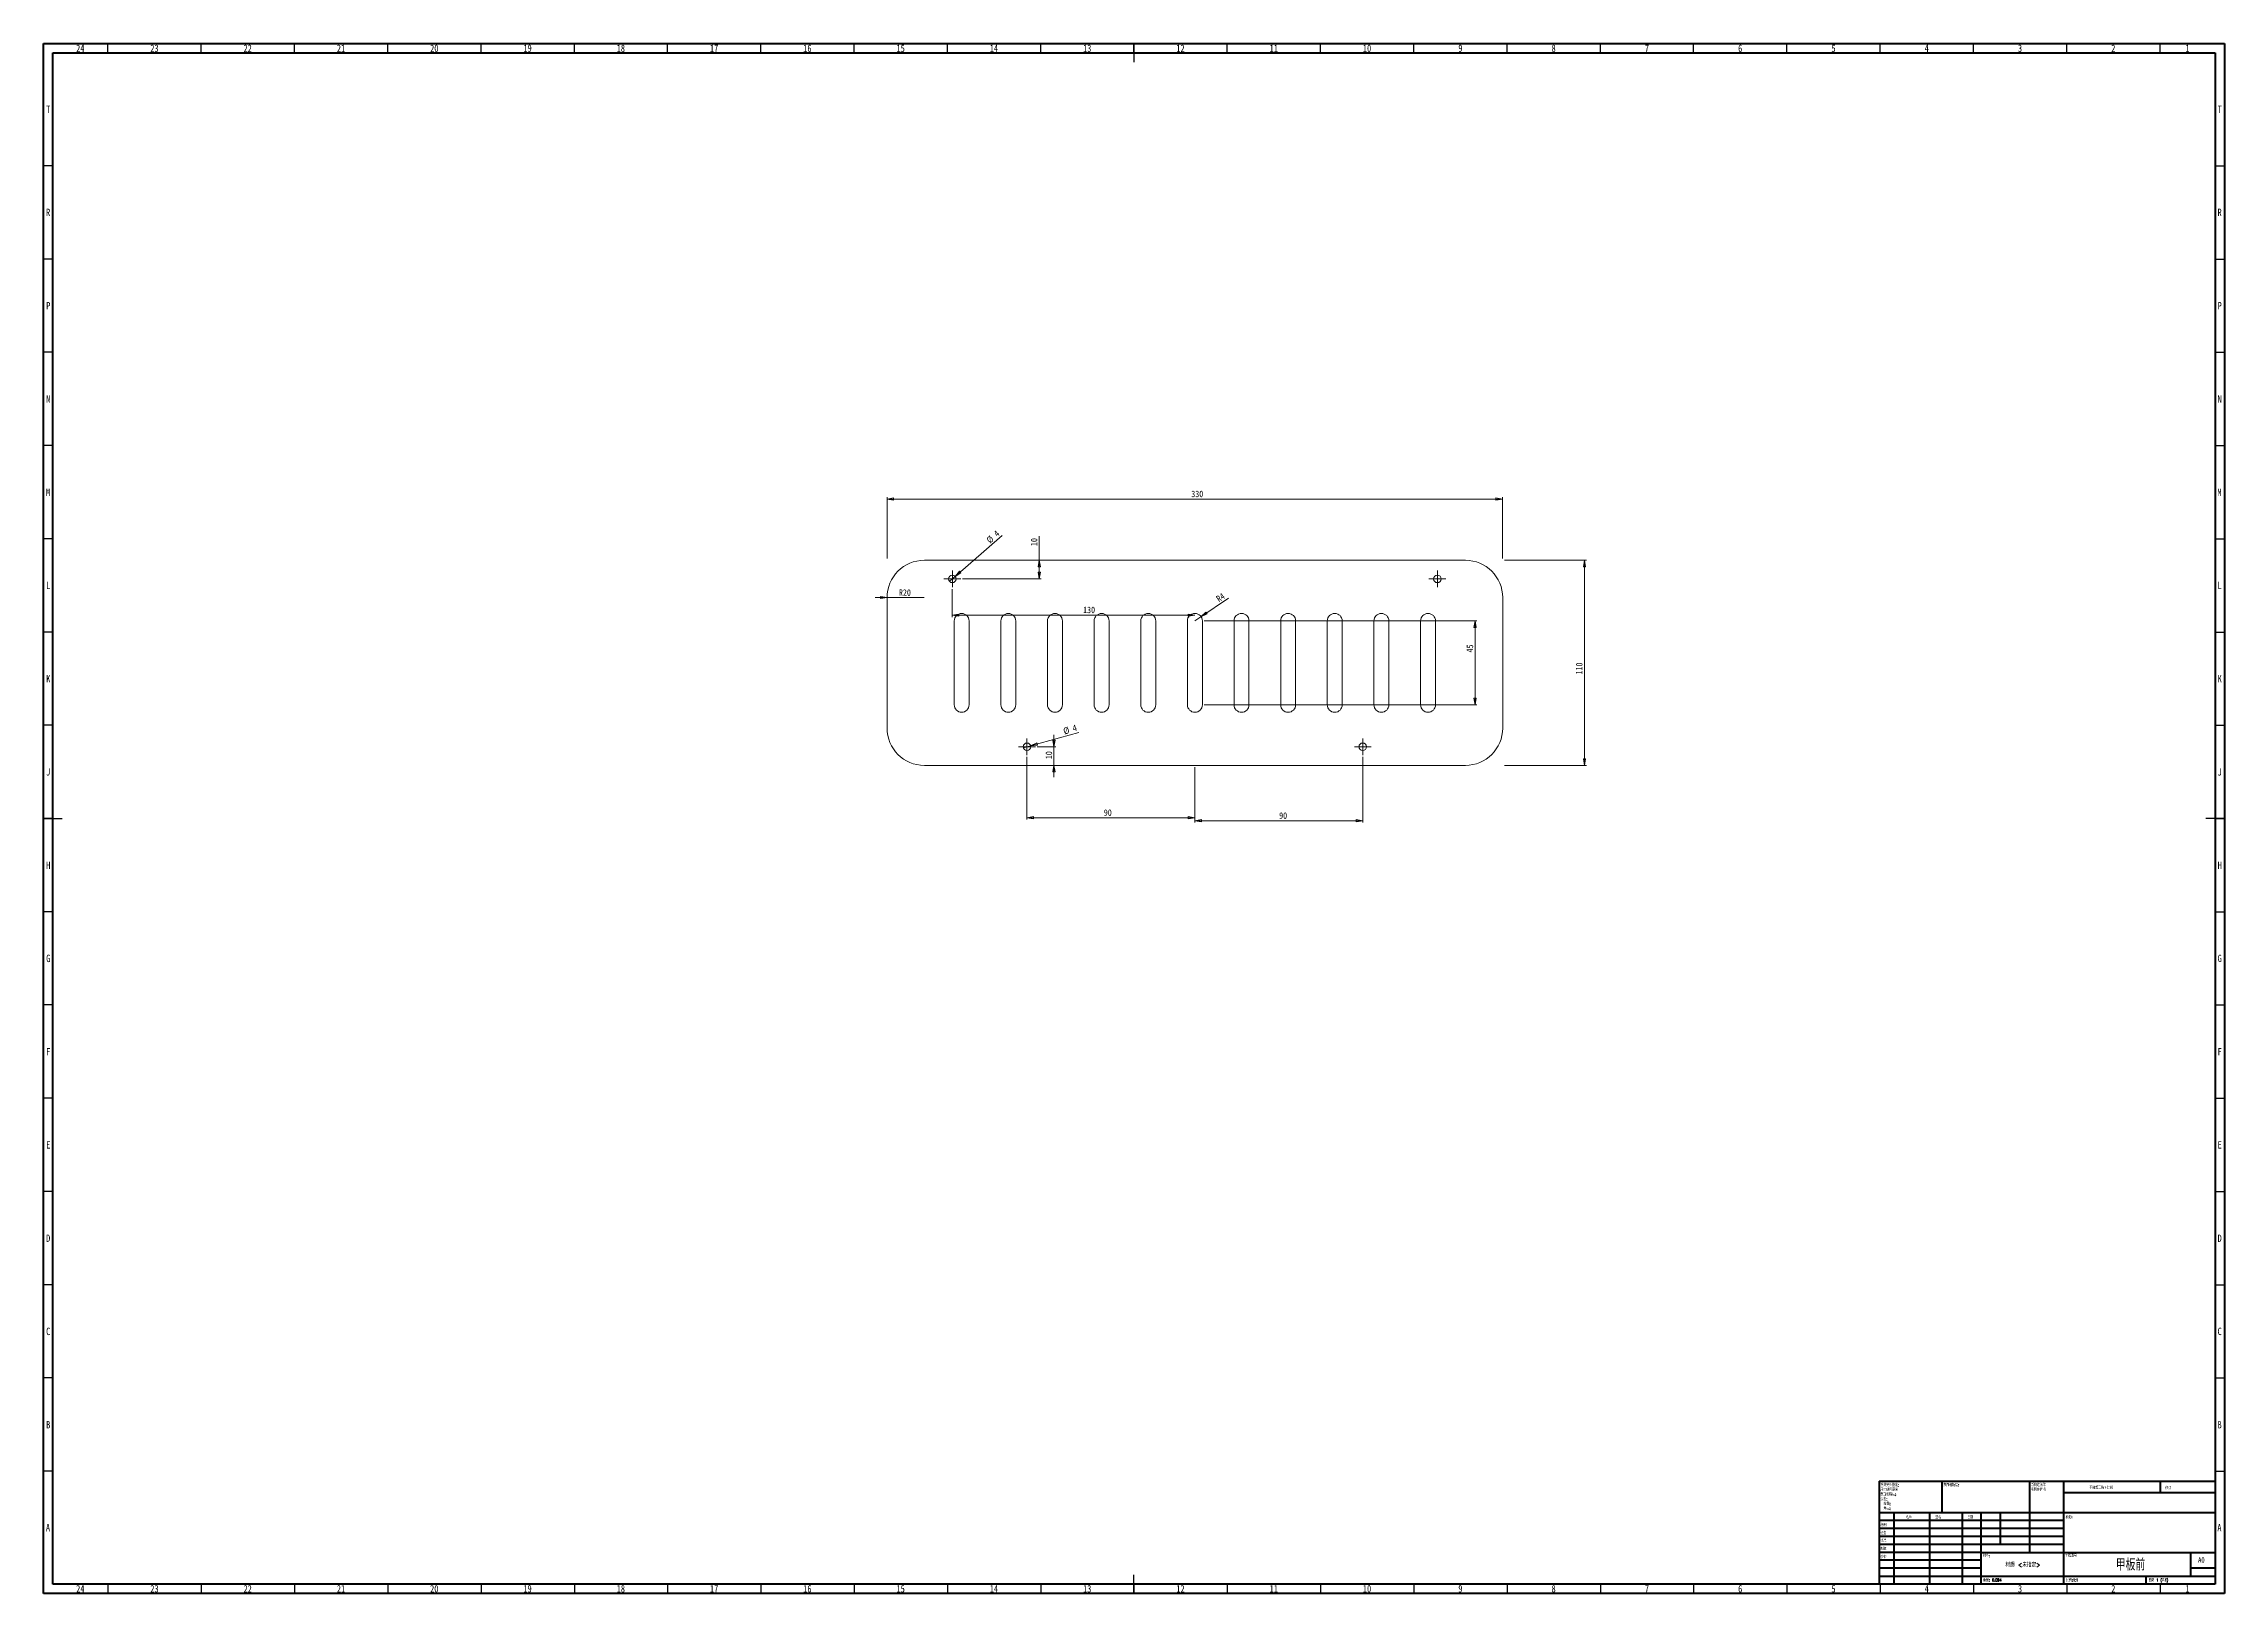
# Model space of a CAD drawing. Header units: millimetres. Extents: x 15 to 1184, y 5 to 836.
import ezdxf

# ---------------------------------------------------------------- set-up
doc = ezdxf.new("R2010")
doc.units = ezdxf.units.MM
doc.styles.add('SLDTEXTSTYLE0', font='TXT', dxfattribs={"width": 0.75})
doc.styles.add('SLDTEXTSTYLE1', font='TXT', dxfattribs={"width": 0.75, "bigfont": 'bigfont'})
doc.styles.add('SLDTEXTSTYLE2', font='TXT', dxfattribs={"width": 0.694444, "bigfont": 'bigfont'})
doc.dimstyles.new('SLDDIMSTYLE0', dxfattribs={"dimtxt": 3.5, "dimasz": 3.556, "dimexe": 0, "dimexo": 0.0625, "dimgap": 0.875, "dimtad": 1, "dimrnd": 1e-09, "dimzin": 12, "dimdsep": 46, "dimtxsty": 'SLDTEXTSTYLE0', "dimblk1": 'CLOSED', "dimblk2": 'CLOSED', "dimsah": 1, "dimcen": 0.09, "dimadec": 0, "dimazin": 3, "dimtfac": 1, "dimtofl": 0, "dimtmove": 0, "dimatfit": 3, "dimldrblk": 'CLOSED', "dimfxl": 0, "dimfrac": 2, "dimtolj": 1, "dimtzin": 12, "dimarcsym": 0})
doc.dimstyles.new('SLDDIMSTYLE1', dxfattribs={"dimtxt": 3.5, "dimasz": 3.556, "dimexe": 0, "dimexo": 0.0625, "dimgap": 0.875, "dimtad": 1, "dimrnd": 1e-09, "dimzin": 12, "dimdsep": 46, "dimtxsty": 'SLDTEXTSTYLE0', "dimblk1": 'NONE', "dimblk2": 'CLOSED', "dimsah": 1, "dimcen": 0, "dimadec": 0, "dimazin": 3, "dimtfac": 1, "dimtmove": 0, "dimatfit": 3, "dimldrblk": 'NONE', "dimfxl": 0, "dimfrac": 2, "dimtolj": 1, "dimtzin": 12, "dimarcsym": 0})
doc.dimstyles.new('SLDDIMSTYLE2', dxfattribs={"dimtxt": 3.5, "dimasz": 3.556, "dimexe": 0, "dimexo": 0.0625, "dimgap": 0.875, "dimtad": 1, "dimrnd": 1e-09, "dimzin": 12, "dimdsep": 46, "dimtxsty": 'SLDTEXTSTYLE0', "dimblk1": 'CLOSED', "dimblk2": 'CLOSED', "dimsah": 1, "dimcen": 0.09, "dimadec": 0, "dimazin": 3, "dimtfac": 1, "dimtmove": 0, "dimatfit": 0, "dimldrblk": 'CLOSED', "dimfxl": 0, "dimfrac": 2, "dimtolj": 1, "dimtzin": 12, "dimarcsym": 0})
doc.dimstyles.new('SLDDIMSTYLE3', dxfattribs={"dimtxt": 3.5, "dimasz": 3.556, "dimexe": 0, "dimexo": 0.0625, "dimgap": 0.875, "dimtad": 1, "dimrnd": 1e-09, "dimzin": 12, "dimdsep": 46, "dimtxsty": 'SLDTEXTSTYLE0', "dimblk1": 'CLOSED', "dimblk2": 'CLOSED', "dimsah": 1, "dimcen": 0, "dimadec": 0, "dimazin": 3, "dimtfac": 1, "dimtofl": 0, "dimtmove": 0, "dimatfit": 3, "dimldrblk": 'CLOSED', "dimfxl": 0, "dimfrac": 2, "dimtolj": 1, "dimtzin": 12, "dimarcsym": 0})

# ---------------------------------------------------------------- blocks, each defined once
blk = doc.blocks.new('SW_NOTE_0')
at = {"color": 0, "linetype": 'Continuous', "lineweight": 0, "char_height": 1.5, "attachment_point": 1, "style": 'SLDTEXTSTYLE1'}
for s, insert in [('\\M+18F9C\\M+194F1另\\M+18A4F\\M+18E77\\M+192E8:', (0, 1.9)), ('\\M+18EDA\\M+190A1\\M+18E67\\M+19770\\M+19F7C\\M+195C4', (0, -0.6)), ('\\M+1955C\\M+196CA\\M+19165糙\\M+19378:', (0, -3.1)), ('\\M+18CF6\\M+18DB7:', (0, -5.6)), ('线\\M+190AB:', (1.7, -8.1)), ('\\M+18A70\\M+19378:', (1.7, -10.6))]:
    blk.add_mtext(s, dxfattribs=dict(at, insert=insert))
blk = doc.blocks.new('SW_NOTE_1')
at = {"color": 0, "linetype": 'Continuous', "lineweight": 0, "char_height": 1.5, "attachment_point": 1, "style": 'SLDTEXTSTYLE1'}
for s, insert in [('\\M+18FAB锐边\\M+190B4\\M+18F9C', (0, 1.9)), ('\\M+196D1\\M+18E68\\M+19BF3\\M+190DC\\M+19266', (0, -0.6))]:
    blk.add_mtext(s, dxfattribs=dict(at, insert=insert))
blk = doc.blocks.new('_CLOSED')
at = {"color": 0, "linetype": 'ByBlock', "lineweight": -2}
for p, q in [((-1, 0.166667), (0, 0)), ((-1, 0.166667), (-1, -0.166667)), ((0, 0), (-1, -0.166667)), ((0, 0), (-1, 0))]:
    blk.add_line(p, q, dxfattribs=at)
blk = doc.blocks.new('_D')
at = {"color": 7, "linetype": 'Continuous', "lineweight": 0}
for p, q in [((467.1, 560), (467.1, 592.8)), ((467.1, 591.8), (797.1, 591.8)), ((797.1, 560), (797.1, 592.8))]:
    blk.add_line(p, q, dxfattribs=at)
at = {"color": 7, "linetype": 'Continuous', "lineweight": 0, "xscale": 3.556, "yscale": 3.556, "rotation": 180.0000000000004}
blk.add_blockref('_CLOSED', (467.1, 591.8, -1.4), dxfattribs=at)
at = {"color": 7, "linetype": 'Continuous', "lineweight": 0, "xscale": 3.556, "yscale": 3.556}
blk.add_blockref('_CLOSED', (797.1, 591.8, -1.4), dxfattribs=at)
at = {"color": 7, "linetype": 'Continuous', "lineweight": 0, "insert": (630.2, 596.3), "char_height": 3.5, "attachment_point": 1, "style": 'SLDTEXTSTYLE0'}
blk.add_mtext('330', dxfattribs=at)
blk = doc.blocks.new('_D_1')
at = {"color": 7, "linetype": 'Continuous', "lineweight": 0}
for p, q in [((798.1, 559), (842, 559)), ((841, 559), (841, 449)), ((798.1, 449), (842, 449))]:
    blk.add_line(p, q, dxfattribs=at)
at = {"color": 7, "linetype": 'Continuous', "lineweight": 0, "xscale": 3.556, "yscale": 3.556}
for p, rotation in [((841, 559, -1.4), 90.0000000000004), ((841, 449, -1.4), 270.0000000000004)]:
    blk.add_blockref('_CLOSED', p, dxfattribs=dict(at, rotation=rotation))
at = {"color": 7, "linetype": 'Continuous', "lineweight": 0, "insert": (836.4, 497.7), "char_height": 3.5, "attachment_point": 1, "rotation": 90, "style": 'SLDTEXTSTYLE0'}
blk.add_mtext('110', dxfattribs=at)
blk = doc.blocks.new('_D_2')
at = {"color": 7, "linetype": 'Continuous', "lineweight": 0}
for q in [(528.9, 572.2), (500.6, 547.7)]:
    blk.add_line((503.6, 550.3), q, dxfattribs=at)
at = {"color": 7, "linetype": 'Continuous', "lineweight": 0, "xscale": 3.556, "yscale": 3.556, "rotation": 220.9804175121632}
blk.add_blockref('_CLOSED', (503.6, 550.3, -1.4), dxfattribs=at)
at = {"color": 7, "linetype": 'Continuous', "lineweight": 0, "char_height": 3.5, "attachment_point": 1, "rotation": 40.9804, "style": 'SLDTEXTSTYLE0'}
for s, insert in [('4', (523.9, 573.9)), ('%%c', (520, 570.4))]:
    blk.add_mtext(s, dxfattribs=dict(at, insert=insert))
blk = doc.blocks.new('_NONE')
blk = doc.blocks.new('_D_3')
at = {"color": 7, "linetype": 'Continuous', "lineweight": 0}
for p, q in [((548.7, 559), (548.7, 571.8)), ((548.7, 549), (548.7, 559)), ((507.6, 549), (549.7, 549))]:
    blk.add_line(p, q, dxfattribs=at)
at = {"color": 7, "linetype": 'Continuous', "lineweight": 0, "xscale": 3.556, "yscale": 3.556}
for p, rotation in [((548.7, 559, -1.4), 90.0000000000004), ((548.7, 549, -1.4), 270.0000000000004)]:
    blk.add_blockref('_CLOSED', p, dxfattribs=dict(at, rotation=rotation))
at = {"color": 7, "linetype": 'Continuous', "lineweight": 0, "insert": (544.2, 566.6), "char_height": 3.5, "attachment_point": 1, "rotation": 90, "style": 'SLDTEXTSTYLE0'}
blk.add_mtext('10', dxfattribs=at)
blk = doc.blocks.new('_D_4')
at = {"color": 7, "linetype": 'Continuous', "lineweight": 0}
for p, q in [((502.1, 543.5), (502.1, 528.5)), ((502.1, 529.5), (632.1, 529.5))]:
    blk.add_line(p, q, dxfattribs=at)
at = {"color": 7, "linetype": 'Continuous', "lineweight": 0, "xscale": 3.556, "yscale": 3.556, "rotation": 180.0000000000004}
blk.add_blockref('_CLOSED', (502.1, 529.5, -1.4), dxfattribs=at)
at = {"color": 7, "linetype": 'Continuous', "lineweight": 0, "xscale": 3.556, "yscale": 3.556}
blk.add_blockref('_CLOSED', (632.1, 529.5, -1.4), dxfattribs=at)
at = {"color": 7, "linetype": 'Continuous', "lineweight": 0, "insert": (572.2, 534.1), "char_height": 3.5, "attachment_point": 1, "style": 'SLDTEXTSTYLE0'}
blk.add_mtext('130', dxfattribs=at)
blk = doc.blocks.new('_D_5')
at = {"color": 7, "linetype": 'Continuous', "lineweight": 0}
for q in [(540.2, 458.4), (569.9, 466.7)]:
    blk.add_line((544.1, 459.5), q, dxfattribs=at)
at = {"color": 7, "linetype": 'Continuous', "lineweight": 0, "xscale": 3.556, "yscale": 3.556, "rotation": 195.5809238482513}
blk.add_blockref('_CLOSED', (544.1, 459.5, -1.4), dxfattribs=at)
at = {"color": 7, "linetype": 'Continuous', "lineweight": 0, "char_height": 3.5, "attachment_point": 1, "rotation": 15.5809, "style": 'SLDTEXTSTYLE0'}
for s, insert in [('%%c', (561.2, 468.9)), ('4', (566.2, 470.4))]:
    blk.add_mtext(s, dxfattribs=dict(at, insert=insert))
blk = doc.blocks.new('_D_6')
at = {"color": 7, "linetype": 'Continuous', "lineweight": 0}
for p, q in [((547.6, 459), (557.6, 459)), ((556.6, 459), (556.6, 465.3)), ((556.6, 459), (556.6, 449)), ((556.6, 449), (556.6, 442.6))]:
    blk.add_line(p, q, dxfattribs=at)
at = {"color": 7, "linetype": 'Continuous', "lineweight": 0, "xscale": 3.556, "yscale": 3.556}
for p, rotation in [((556.6, 459, -1.4), 270.0000000000004), ((556.6, 449, -1.4), 90.0000000000004)]:
    blk.add_blockref('_CLOSED', p, dxfattribs=dict(at, rotation=rotation))
at = {"color": 7, "linetype": 'Continuous', "lineweight": 0, "insert": (552.1, 452.3), "char_height": 3.5, "attachment_point": 1, "rotation": 90, "style": 'SLDTEXTSTYLE0'}
blk.add_mtext('10', dxfattribs=at)
blk = doc.blocks.new('_D_7')
at = {"color": 7, "linetype": 'Continuous', "lineweight": 0}
for p, q in [((542.1, 453.5), (542.1, 419.9)), ((632.1, 448), (632.1, 419.9)), ((542.1, 420.9), (632.1, 420.9))]:
    blk.add_line(p, q, dxfattribs=at)
at = {"color": 7, "linetype": 'Continuous', "lineweight": 0, "xscale": 3.556, "yscale": 3.556, "rotation": 180.0000000000004}
blk.add_blockref('_CLOSED', (542.1, 420.9, -1.4), dxfattribs=at)
at = {"color": 7, "linetype": 'Continuous', "lineweight": 0, "xscale": 3.556, "yscale": 3.556}
blk.add_blockref('_CLOSED', (632.1, 420.9, -1.4), dxfattribs=at)
at = {"color": 7, "linetype": 'Continuous', "lineweight": 0, "insert": (583.3, 425.4), "char_height": 3.5, "attachment_point": 1, "style": 'SLDTEXTSTYLE0'}
blk.add_mtext('90', dxfattribs=at)
blk = doc.blocks.new('_D_8')
at = {"color": 7, "linetype": 'Continuous', "lineweight": 0}
for p, q in [((632.1, 448), (632.1, 418.3)), ((722.1, 453.5), (722.1, 418.3)), ((722.1, 419.3), (632.1, 419.3))]:
    blk.add_line(p, q, dxfattribs=at)
at = {"color": 7, "linetype": 'Continuous', "lineweight": 0, "xscale": 3.556, "yscale": 3.556, "rotation": 180.0000000000004}
blk.add_blockref('_CLOSED', (632.1, 419.3, -1.4), dxfattribs=at)
at = {"color": 7, "linetype": 'Continuous', "lineweight": 0, "xscale": 3.556, "yscale": 3.556}
blk.add_blockref('_CLOSED', (722.1, 419.3, -1.4), dxfattribs=at)
at = {"color": 7, "linetype": 'Continuous', "lineweight": 0, "insert": (677.3, 423.8), "char_height": 3.5, "attachment_point": 1, "style": 'SLDTEXTSTYLE0'}
blk.add_mtext('90', dxfattribs=at)
blk = doc.blocks.new('_D_9')
at = {"color": 7, "linetype": 'Continuous', "lineweight": 0}
for p, q in [((637.1, 526.5), (783.3, 526.5)), ((782.3, 481.5), (782.3, 526.5)), ((637.1, 481.5), (783.3, 481.5))]:
    blk.add_line(p, q, dxfattribs=at)
at = {"color": 7, "linetype": 'Continuous', "lineweight": 0, "xscale": 3.556, "yscale": 3.556}
for p, rotation in [((782.3, 526.5, 1.6), 90.00000000000041), ((782.3, 481.5, 1.6), 270.0000000000004)]:
    blk.add_blockref('_CLOSED', p, dxfattribs=dict(at, rotation=rotation))
at = {"color": 7, "linetype": 'Continuous', "lineweight": 0, "insert": (777.8, 509.5), "char_height": 3.5, "attachment_point": 1, "rotation": 90, "style": 'SLDTEXTSTYLE0'}
blk.add_mtext('45', dxfattribs=at)
blk = doc.blocks.new('_D_10')
at = {"color": 7, "linetype": 'Continuous', "lineweight": 0}
for q in [(650.1, 538.6), (632.1, 526.5)]:
    blk.add_line((635.4, 528.7), q, dxfattribs=at)
at = {"color": 7, "linetype": 'Continuous', "lineweight": 0, "xscale": 3.556, "yscale": 3.556, "rotation": 213.9848362491287}
blk.add_blockref('_CLOSED', (635.4, 528.7, 1.6), dxfattribs=at)
at = {"color": 7, "linetype": 'Continuous', "lineweight": 0, "insert": (643.1, 539.3), "char_height": 3.5, "attachment_point": 1, "rotation": 33.9848, "style": 'SLDTEXTSTYLE0'}
blk.add_mtext('R4', dxfattribs=at)
blk = doc.blocks.new('_D_11')
at = {"color": 7, "linetype": 'Continuous', "lineweight": 0}
for q in [(460.8, 539), (487.1, 539)]:
    blk.add_line((467.1, 539), q, dxfattribs=at)
at = {"color": 7, "linetype": 'Continuous', "lineweight": 0, "xscale": 3.556, "yscale": 3.556}
blk.add_blockref('_CLOSED', (467.1, 539, 1.4), dxfattribs=at)
at = {"color": 7, "linetype": 'Continuous', "lineweight": 0, "insert": (473.5, 543.4), "char_height": 3.5, "attachment_point": 1, "style": 'SLDTEXTSTYLE0'}
blk.add_mtext('R20', dxfattribs=at)
blk = doc.blocks.new('SW_CENTERMARKSYMBOL_0')
at = {"color": 0, "linetype": 'Continuous', "lineweight": 0}
for p, q in [((-2.5, 0), (-4.5, 0)), ((0, 0), (-2.5, 0)), ((0, 2.5), (0, 4.5)), ((0, 0), (0, 2.5)), ((0, 0), (0, -2.5)), ((0, 0), (2.5, 0)), ((2.5, 0), (4.5, 0)), ((0, -2.5), (0, -4.5))]:
    blk.add_line(p, q, dxfattribs=at)
blk = doc.blocks.new('SW_CENTERMARKSYMBOL_1')
at = {"color": 0, "linetype": 'Continuous', "lineweight": 0}
for p, q in [((-2.5, 0), (-4.5, 0)), ((0, 0), (-2.5, 0)), ((0, 2.5), (0, 4.5)), ((0, 0), (0, 2.5)), ((0, 0), (0, -2.5)), ((0, 0), (2.5, 0)), ((2.5, 0), (4.5, 0)), ((0, -2.5), (0, -4.5))]:
    blk.add_line(p, q, dxfattribs=at)
blk = doc.blocks.new('SW_CENTERMARKSYMBOL_2')
at = {"color": 0, "linetype": 'Continuous', "lineweight": 0}
for p, q in [((-2.5, 0), (-4.5, 0)), ((0, 0), (-2.5, 0)), ((0, 2.5), (0, 4.5)), ((0, 0), (0, 2.5)), ((0, 0), (0, -2.5)), ((0, 0), (2.5, 0)), ((2.5, 0), (4.5, 0)), ((0, -2.5), (0, -4.5))]:
    blk.add_line(p, q, dxfattribs=at)
blk = doc.blocks.new('SW_CENTERMARKSYMBOL_3')
at = {"color": 0, "linetype": 'Continuous', "lineweight": 0}
for p, q in [((-2.5, 0), (-4.5, 0)), ((0, 0), (-2.5, 0)), ((0, 2.5), (0, 4.5)), ((0, 0), (0, 2.5)), ((0, 0), (0, -2.5)), ((0, 0), (2.5, 0)), ((2.5, 0), (4.5, 0)), ((0, -2.5), (0, -4.5))]:
    blk.add_line(p, q, dxfattribs=at)

msp = doc.modelspace()

# ---------------------------------------------------------------- linework, layer by layer
at = {"color": 7, "linetype": 'Continuous', "lineweight": 60}
for p, q in [((15, 5), (15, 836)), ((15, 836), (1184, 836)), ((20, 10), (20, 831)), ((20, 831), (1179, 831)), ((1179, 831), (1179, 10)), ((1184, 836), (1184, 5)), ((1184, 5), (15, 5)), ((1179, 10), (20, 10))]:
    msp.add_line(p, q, dxfattribs=at)
at = {"color": 7, "linetype": 'Continuous', "lineweight": 30}
for p, q in [((49.5, 831), (49.5, 836)), ((99.5, 831), (99.5, 836)), ((149.5, 831), (149.5, 836)), ((199.5, 831), (199.5, 836)), ((249.5, 831), (249.5, 836)), ((299.5, 831), (299.5, 836)), ((349.5, 831), (349.5, 836)), ((399.5, 831), (399.5, 836)), ((449.5, 831), (449.5, 836)), ((499.5, 831), (499.5, 836)), ((549.5, 831), (549.5, 836)), ((599.5, 836), (599.5, 826)), ((599.5, 831), (599.5, 836)), ((649.5, 831), (649.5, 836)), ((699.5, 831), (699.5, 836)), ((749.5, 831), (749.5, 836)), ((799.5, 831), (799.5, 836)), ((849.5, 831), (849.5, 836)), ((899.5, 831), (899.5, 836)), ((949.5, 831), (949.5, 836)), ((999.5, 831), (999.5, 836)), ((1049.5, 831), (1049.5, 836)), ((1099.5, 831), (1099.5, 836)), ((1149.5, 831), (1149.5, 836)), ((20, 770.5), (15, 770.5)), ((1179, 770.5), (1184, 770.5)), ((20, 720.5), (15, 720.5)), ((1179, 720.5), (1184, 720.5)), ((20, 670.5), (15, 670.5)), ((1179, 670.5), (1184, 670.5)), ((20, 620.5), (15, 620.5)), ((1179, 620.5), (1184, 620.5)), ((20, 570.5), (15, 570.5)), ((1179, 570.5), (1184, 570.5)), ((20, 520.5), (15, 520.5)), ((1179, 520.5), (1184, 520.5)), ((20, 470.5), (15, 470.5)), ((1179, 470.5), (1184, 470.5)), ((15, 420.5), (25, 420.5)), ((20, 420.5), (15, 420.5)), ((1184, 420.5), (1174, 420.5)), ((1179, 420.5), (1184, 420.5)), ((20, 370.5), (15, 370.5)), ((1179, 370.5), (1184, 370.5)), ((20, 320.5), (15, 320.5)), ((1179, 320.5), (1184, 320.5)), ((20, 270.5), (15, 270.5)), ((1179, 270.5), (1184, 270.5)), ((20, 220.5), (15, 220.5)), ((1179, 220.5), (1184, 220.5)), ((20, 170.5), (15, 170.5)), ((1179, 170.5), (1184, 170.5)), ((20, 120.5), (15, 120.5)), ((1179, 120.5), (1184, 120.5)), ((20, 70.5), (15, 70.5)), ((1179, 70.5), (1184, 70.5)), ((599.5, 5), (599.5, 15)), ((49.5, 10), (49.5, 5)), ((99.5, 10), (99.5, 5)), ((149.5, 10), (149.5, 5)), ((199.5, 10), (199.5, 5)), ((249.5, 10), (249.5, 5)), ((299.5, 10), (299.5, 5)), ((349.5, 10), (349.5, 5)), ((399.5, 10), (399.5, 5)), ((449.5, 10), (449.5, 5)), ((499.5, 10), (499.5, 5)), ((549.5, 10), (549.5, 5)), ((599.5, 10), (599.5, 5)), ((649.5, 10), (649.5, 5)), ((699.5, 10), (699.5, 5)), ((749.5, 10), (749.5, 5)), ((799.5, 10), (799.5, 5)), ((849.5, 10), (849.5, 5)), ((899.5, 10), (899.5, 5)), ((949.5, 10), (949.5, 5)), ((999.5, 10), (999.5, 5)), ((1049.5, 10), (1049.5, 5)), ((1099.5, 10), (1099.5, 5)), ((1149.5, 10), (1149.5, 5))]:
    msp.add_line(p, q, dxfattribs=at)
at = {"color": 7, "linetype": 'Continuous', "lineweight": 15}
for p, q in [((777.132, 558.966), (487.132, 558.966)), ((467.132, 538.966), (467.132, 468.966)), ((797.132, 468.966), (797.132, 538.966)), ((503.132, 526.466), (503.132, 481.466)), ((511.132, 481.466), (511.132, 526.466)), ((528.132, 526.466), (528.132, 481.466)), ((536.132, 481.466), (536.132, 526.466)), ((553.132, 526.466), (553.132, 481.466)), ((561.132, 481.466), (561.132, 526.466)), ((578.132, 526.466), (578.132, 481.466)), ((586.132, 481.466), (586.132, 526.466)), ((603.132, 526.466), (603.132, 481.466)), ((611.132, 481.466), (611.132, 526.466)), ((628.132, 526.466), (628.132, 481.466)), ((636.132, 481.466), (636.132, 526.466)), ((653.132, 526.466), (653.132, 481.466)), ((661.132, 481.466), (661.132, 526.466)), ((678.132, 526.466), (678.132, 481.466)), ((686.132, 481.466), (686.132, 526.466)), ((703.132, 526.466), (703.132, 481.466)), ((711.132, 481.466), (711.132, 526.466)), ((728.132, 526.466), (728.132, 481.466)), ((736.132, 481.466), (736.132, 526.466)), ((753.132, 526.466), (753.132, 481.466)), ((761.132, 481.466), (761.132, 526.466)), ((487.132, 448.966), (777.132, 448.966))]:
    msp.add_line(p, q, dxfattribs=at)
at = {"color": 7, "linetype": 'Continuous', "lineweight": 40}
for p, q in [((999, 65.25), (1179, 65.25)), ((999, 65.25), (999, 10)), ((1032.8, 48.25), (1032.8, 65.25)), ((1079.6, 65.25), (1079.6, 27)), ((1097.8, 65.25), (1097.8, 10)), ((1179, 58.875), (1097.8, 58.875)), ((1149.8, 58.875), (1149.8, 65.25)), ((1179, 48.25), (999, 48.25)), ((1006.8, 48.25), (1006.8, 10)), ((1025.991, 48.25), (1025.991, 10)), ((1043.399, 48.25), (1043.399, 10)), ((1053.6, 10), (1053.6, 48.25)), ((1064, 31.25), (1064, 48.25)), ((1097.8, 44), (999, 44)), ((1097.8, 39.75), (999, 39.75)), ((1097.8, 35.5), (999, 35.5)), ((1097.8, 31.25), (999, 31.25)), ((1053.6, 27), (999, 27)), ((1053.6, 27), (1179, 27)), ((1166, 14.25), (1166, 27)), ((1053.6, 22.75), (999, 22.75)), ((1053.6, 18.5), (999, 18.5)), ((999, 14.25), (1179, 14.25)), ((1142, 10), (1142, 14.25)), ((1179, 18.5), (1166, 18.5))]:
    msp.add_line(p, q, dxfattribs=at)
at = {"color": 7, "linetype": 'Continuous', "lineweight": 15}
for centre in [(502.132, 548.966), (762.132, 548.966), (542.132, 458.966), (722.132, 458.966)]:
    msp.add_circle(centre, 2, dxfattribs=at)
for centre, radius, start, end in [((487.132, 538.966), 20, 90, 180), ((777.132, 538.966), 20, 0, 90), ((507.132, 526.466), 4, 0, 180), ((532.132, 526.466), 4, 0, 180), ((557.132, 526.466), 4, 0, 180), ((582.132, 526.466), 4, 0, 180), ((607.132, 526.466), 4, 0, 180), ((632.132, 526.466), 4, 0, 180), ((657.132, 526.466), 4, 0, 180), ((682.132, 526.466), 4, 0, 180), ((707.132, 526.466), 4, 0, 180), ((732.132, 526.466), 4, 0, 180), ((757.132, 526.466), 4, 0, 180), ((507.132, 481.466), 4, 180, 0), ((532.132, 481.466), 4, 180, 0), ((557.132, 481.466), 4, 180, 0), ((582.132, 481.466), 4, 180, 0), ((607.132, 481.466), 4, 180, 0), ((632.132, 481.466), 4, 180, 0), ((657.132, 481.466), 4, 180, 0), ((682.132, 481.466), 4, 180, 0), ((707.132, 481.466), 4, 180, 0), ((732.132, 481.466), 4, 180, 0), ((757.132, 481.466), 4, 180, 0), ((487.132, 468.966), 20, 180, 270), ((777.132, 468.966), 20, 270, 0)]:
    msp.add_arc(centre, radius, start, end, dxfattribs=at)

# ---------------------------------------------------------------- block references
at = {"color": 7, "linetype": 'Continuous', "lineweight": 0}
for name, p in [('SW_CENTERMARKSYMBOL_0', (502.132, 548.966)), ('SW_CENTERMARKSYMBOL_1', (762.132, 548.966)), ('SW_CENTERMARKSYMBOL_2', (542.132, 458.966)), ('SW_CENTERMARKSYMBOL_3', (722.132, 458.966)), ('SW_NOTE_0', (999.594, 61.987)), ('SW_NOTE_1', (1080.309, 62.069))]:
    msp.add_blockref(name, p, dxfattribs=at)

# ---------------------------------------------------------------- texts
for s, insert, char_height, attachment_point, style in [('24', (34.67, 835.474), 3.9688, 2, 'SLDTEXTSTYLE0'), ('23', (74.42, 835.474), 3.9688, 2, 'SLDTEXTSTYLE0'), ('22', (124.42, 835.474), 3.9688, 2, 'SLDTEXTSTYLE0'), ('21', (174.42, 835.474), 3.9688, 2, 'SLDTEXTSTYLE0'), ('20', (224.42, 835.474), 3.9688, 2, 'SLDTEXTSTYLE0'), ('19', (274.42, 835.474), 3.9688, 2, 'SLDTEXTSTYLE0'), ('18', (324.42, 835.474), 3.9688, 2, 'SLDTEXTSTYLE0'), ('17', (374.42, 835.474), 3.9688, 2, 'SLDTEXTSTYLE0'), ('16', (424.42, 835.474), 3.9688, 2, 'SLDTEXTSTYLE0'), ('15', (474.42, 835.474), 3.9688, 2, 'SLDTEXTSTYLE0'), ('14', (524.42, 835.474), 3.9688, 2, 'SLDTEXTSTYLE0'), ('13', (574.42, 835.474), 3.9688, 2, 'SLDTEXTSTYLE0'), ('12', (624.42, 835.474), 3.9688, 2, 'SLDTEXTSTYLE0'), ('11', (674.42, 835.474), 3.9688, 2, 'SLDTEXTSTYLE0'), ('10', (724.42, 835.474), 3.9688, 2, 'SLDTEXTSTYLE0'), ('9', (774.46, 835.474), 3.969, 2, 'SLDTEXTSTYLE0'), ('8', (824.46, 835.474), 3.969, 2, 'SLDTEXTSTYLE0'), ('7', (874.46, 835.474), 3.969, 2, 'SLDTEXTSTYLE0'), ('6', (924.46, 835.474), 3.969, 2, 'SLDTEXTSTYLE0'), ('5', (974.46, 835.474), 3.969, 2, 'SLDTEXTSTYLE0'), ('4', (1024.46, 835.474), 3.969, 2, 'SLDTEXTSTYLE0'), ('3', (1074.46, 835.474), 3.969, 2, 'SLDTEXTSTYLE0'), ('2', (1124.46, 835.474), 3.969, 2, 'SLDTEXTSTYLE0'), ('1', (1164.21, 835.474), 3.969, 2, 'SLDTEXTSTYLE0'), ('T', (17.488, 802.724), 3.969, 2, 'SLDTEXTSTYLE0'), ('T', (1181.488, 802.724), 3.969, 2, 'SLDTEXTSTYLE0'), ('R', (17.444, 747.474), 3.969, 2, 'SLDTEXTSTYLE0'), ('R', (1181.444, 747.474), 3.969, 2, 'SLDTEXTSTYLE0'), ('P', (17.485, 697.418), 3.969, 2, 'SLDTEXTSTYLE0'), ('P', (1181.485, 697.418), 3.969, 2, 'SLDTEXTSTYLE0'), ('N', (17.464, 647.474), 3.969, 2, 'SLDTEXTSTYLE0'), ('N', (1181.464, 647.474), 3.969, 2, 'SLDTEXTSTYLE0'), ('M', (17.362, 597.418), 3.969, 2, 'SLDTEXTSTYLE0'), ('M', (1181.362, 597.418), 3.969, 2, 'SLDTEXTSTYLE0'), ('L', (17.455, 547.474), 3.969, 2, 'SLDTEXTSTYLE0'), ('L', (1181.455, 547.474), 3.969, 2, 'SLDTEXTSTYLE0'), ('K', (17.489, 497.418), 3.969, 2, 'SLDTEXTSTYLE0'), ('K', (1181.489, 497.418), 3.969, 2, 'SLDTEXTSTYLE0'), ('J', (17.465, 447.474), 3.969, 2, 'SLDTEXTSTYLE0'), ('J', (1181.465, 447.474), 3.969, 2, 'SLDTEXTSTYLE0'), ('H', (17.49, 397.418), 3.969, 2, 'SLDTEXTSTYLE0'), ('H', (1181.49, 397.418), 3.969, 2, 'SLDTEXTSTYLE0'), ('G', (17.487, 347.474), 3.969, 2, 'SLDTEXTSTYLE0'), ('G', (1181.487, 347.474), 3.969, 2, 'SLDTEXTSTYLE0'), ('F', (17.458, 297.418), 3.969, 2, 'SLDTEXTSTYLE0'), ('F', (1181.458, 297.418), 3.969, 2, 'SLDTEXTSTYLE0'), ('E', (17.508, 247.474), 3.969, 2, 'SLDTEXTSTYLE0'), ('E', (1181.508, 247.474), 3.969, 2, 'SLDTEXTSTYLE0'), ('D', (17.453, 197.418), 3.969, 2, 'SLDTEXTSTYLE0'), ('D', (1181.453, 197.418), 3.969, 2, 'SLDTEXTSTYLE0'), ('C', (17.459, 147.474), 3.969, 2, 'SLDTEXTSTYLE0'), ('C', (1181.459, 147.474), 3.969, 2, 'SLDTEXTSTYLE0'), ('B', (17.471, 97.418), 3.969, 2, 'SLDTEXTSTYLE0'), ('B', (1181.471, 97.418), 3.969, 2, 'SLDTEXTSTYLE0'), ('\\M+1955C\\M+196CA\\M+19165糙\\M+19378:', (1033.371, 63.919), 1.5, 1, 'SLDTEXTSTYLE1'), ('\\M+19573调\\M+190AE\\M+18D48\\M+192F6图\\M+194E4\\M+197E1', (1111.615, 62.533), 1.5, 1, 'SLDTEXTSTYLE1'), ('\\M+18F43订', (1152.328, 62.335), 1.5, 1, 'SLDTEXTSTYLE1'), ('A', (17.34, 42.224), 3.969, 2, 'SLDTEXTSTYLE0'), ('检查', (999.624, 38.154), 1.5, 1, 'SLDTEXTSTYLE1'), ('绘\\M+190A7', (999.685, 42.43), 1.5, 1, 'SLDTEXTSTYLE1'), ('\\M+196BC\\M+18FCC', (1013.322, 46.501), 1.5, 1, 'SLDTEXTSTYLE1'), ('签\\M+196BC', (1029.034, 46.562), 1.5, 1, 'SLDTEXTSTYLE1'), ('\\M+193FA\\M+18AFA', (1046.215, 46.576), 1.5, 1, 'SLDTEXTSTYLE1'), ('标题:', (1098.956, 46.576), 1.5, 1, 'SLDTEXTSTYLE1'), ('A', (1181.34, 42.224), 3.969, 2, 'SLDTEXTSTYLE0'), ('\\M+194E1\\M+18F79', (999.622, 34.177), 1.5, 1, 'SLDTEXTSTYLE1'), ('验检', (999.677, 25.35), 1.5, 1, 'SLDTEXTSTYLE1'), ('\\M+190A7\\M+191A2', (999.682, 29.734), 1.5, 1, 'SLDTEXTSTYLE1'), ('\\M+18DDE\\M+197BF:', (1054.646, 25.986), 1.5, 1, 'SLDTEXTSTYLE1'), ('\\M+18D48\\M+192F6图\\M+18D86', (1098.629, 25.986), 1.5, 1, 'SLDTEXTSTYLE1'), ('\\M+18D62\\M+194C2\\M+1914F', (1133.681, 23.607), 6.35, 2, 'SLDTEXTSTYLE1'), ('A0', (1169.871, 24.406), 2.9104, 1, 'SLDTEXTSTYLE0'), ('\\M+18F64\\M+197CA: 0.094', (1054.618, 12.949), 1.4986, 1, 'SLDTEXTSTYLE1'), ('\\M+18DDE质 <\\M+196A2\\M+18E77\\M+192E8>', (1075.966, 21.486), 2.38125, 2, 'SLDTEXTSTYLE1'), ('\\M+194E4\\M+197E1:1:1', (1099.074, 12.9), 1.5, 1, 'SLDTEXTSTYLE1'), ('图纸 1 (\\M+18BA41)', (1143.478, 12.9), 1.5, 1, 'SLDTEXTSTYLE2'), ('24', (34.67, 9.474), 3.9688, 2, 'SLDTEXTSTYLE0'), ('23', (74.42, 9.474), 3.9688, 2, 'SLDTEXTSTYLE0'), ('22', (124.42, 9.474), 3.9688, 2, 'SLDTEXTSTYLE0'), ('21', (174.42, 9.474), 3.9688, 2, 'SLDTEXTSTYLE0'), ('20', (224.42, 9.474), 3.9688, 2, 'SLDTEXTSTYLE0'), ('19', (274.42, 9.474), 3.9688, 2, 'SLDTEXTSTYLE0'), ('18', (324.42, 9.474), 3.9688, 2, 'SLDTEXTSTYLE0'), ('17', (374.42, 9.474), 3.9688, 2, 'SLDTEXTSTYLE0'), ('16', (424.42, 9.474), 3.9688, 2, 'SLDTEXTSTYLE0'), ('15', (474.42, 9.474), 3.9688, 2, 'SLDTEXTSTYLE0'), ('14', (524.42, 9.474), 3.9688, 2, 'SLDTEXTSTYLE0'), ('13', (574.42, 9.474), 3.9688, 2, 'SLDTEXTSTYLE0'), ('12', (624.42, 9.474), 3.9688, 2, 'SLDTEXTSTYLE0'), ('11', (674.42, 9.474), 3.9688, 2, 'SLDTEXTSTYLE0'), ('10', (724.42, 9.474), 3.9688, 2, 'SLDTEXTSTYLE0'), ('9', (774.46, 9.474), 3.969, 2, 'SLDTEXTSTYLE0'), ('8', (824.46, 9.474), 3.969, 2, 'SLDTEXTSTYLE0'), ('7', (874.46, 9.474), 3.969, 2, 'SLDTEXTSTYLE0'), ('6', (924.46, 9.474), 3.969, 2, 'SLDTEXTSTYLE0'), ('5', (974.46, 9.474), 3.969, 2, 'SLDTEXTSTYLE0'), ('4', (1024.46, 9.474), 3.969, 2, 'SLDTEXTSTYLE0'), ('3', (1074.46, 9.474), 3.969, 2, 'SLDTEXTSTYLE0'), ('2', (1124.46, 9.474), 3.969, 2, 'SLDTEXTSTYLE0'), ('1', (1164.21, 9.474), 3.969, 2, 'SLDTEXTSTYLE0')]:
    msp.add_mtext(s, dxfattribs=dict(at, insert=insert, char_height=char_height, attachment_point=attachment_point, style=style))

# ---------------------------------------------------------------- dimensions: what is measured, and where the dimension line sits
for base, p1, p2, picture, middle in [((797.132, 594.576), (467.132, 558.966), (797.132, 558.966), '_D', (634.035, 594.576)), ((632.132, 532.327), (502.132, 548.966), (632.132, 558.966), '_D_4', (576.034, 532.327)), ((632.132, 423.653), (542.132, 458.966), (632.132, 448.966), '_D_7', (585.898, 423.653)), ((632.132, 422.038), (722.132, 458.966), (632.132, 448.966), '_D_8', (679.902, 422.038))]:
    dim = msp.add_linear_dim(base=base, p1=p1, p2=p2, dimstyle='SLDDIMSTYLE0', dxfattribs=at)
    dim.commit()
    dim.dimension.update_dxf_attribs({"geometry": picture, "text_midpoint": middle, "dimtype": 160})
for p1, p2, picture, middle in [((500.622, 547.655), (503.642, 550.278), '_D_2', (526.01, 569.709)), ((540.206, 458.429), (544.059, 459.503), '_D_5', (566.301, 465.706))]:
    dim = msp.add_diameter_dim_2p(p1=p1, p2=p2, dimstyle='SLDDIMSTYLE1', dxfattribs=at)
    dim.commit()
    dim.dimension.update_dxf_attribs({"geometry": picture, "text_midpoint": middle, "dimtype": 163})
for base, p1, p2, dimstyle, picture, middle in [((545.897, 558.966), (502.132, 548.966), (467.132, 558.966), 'SLDDIMSTYLE0', '_D_3', (545.897, 569.184)), ((838.178, 448.966), (797.132, 558.966), (797.132, 448.966), 'SLDDIMSTYLE0', '_D_1', (838.178, 501.558)), ((779.537, 526.466), (636.132, 481.466), (636.132, 526.466), 'SLDDIMSTYLE0', '_D_9', (779.537, 512.055)), ((553.821, 448.966), (542.132, 458.966), (467.132, 448.966), 'SLDDIMSTYLE2', '_D_6', (553.821, 454.934))]:
    dim = msp.add_linear_dim(base=base, p1=p1, p2=p2, angle=90, dimstyle=dimstyle, dxfattribs=at)
    dim.commit()
    dim.dimension.update_dxf_attribs({"geometry": picture, "text_midpoint": middle, "dimtype": 160})
for center, mpoint, picture, middle in [((487.132, 538.966), (467.132, 538.966), '_D_11', (477.132, 538.966)), ((632.132, 526.466), (635.449, 528.702), '_D_10', (648.057, 537.201))]:
    dim = msp.add_radius_dim(center=center, mpoint=mpoint, dimstyle='SLDDIMSTYLE3', dxfattribs=at)
    dim.commit()
    dim.dimension.update_dxf_attribs({"geometry": picture, "text_midpoint": middle, "dimtype": 164})

doc.saveas('drawing.dxf')
